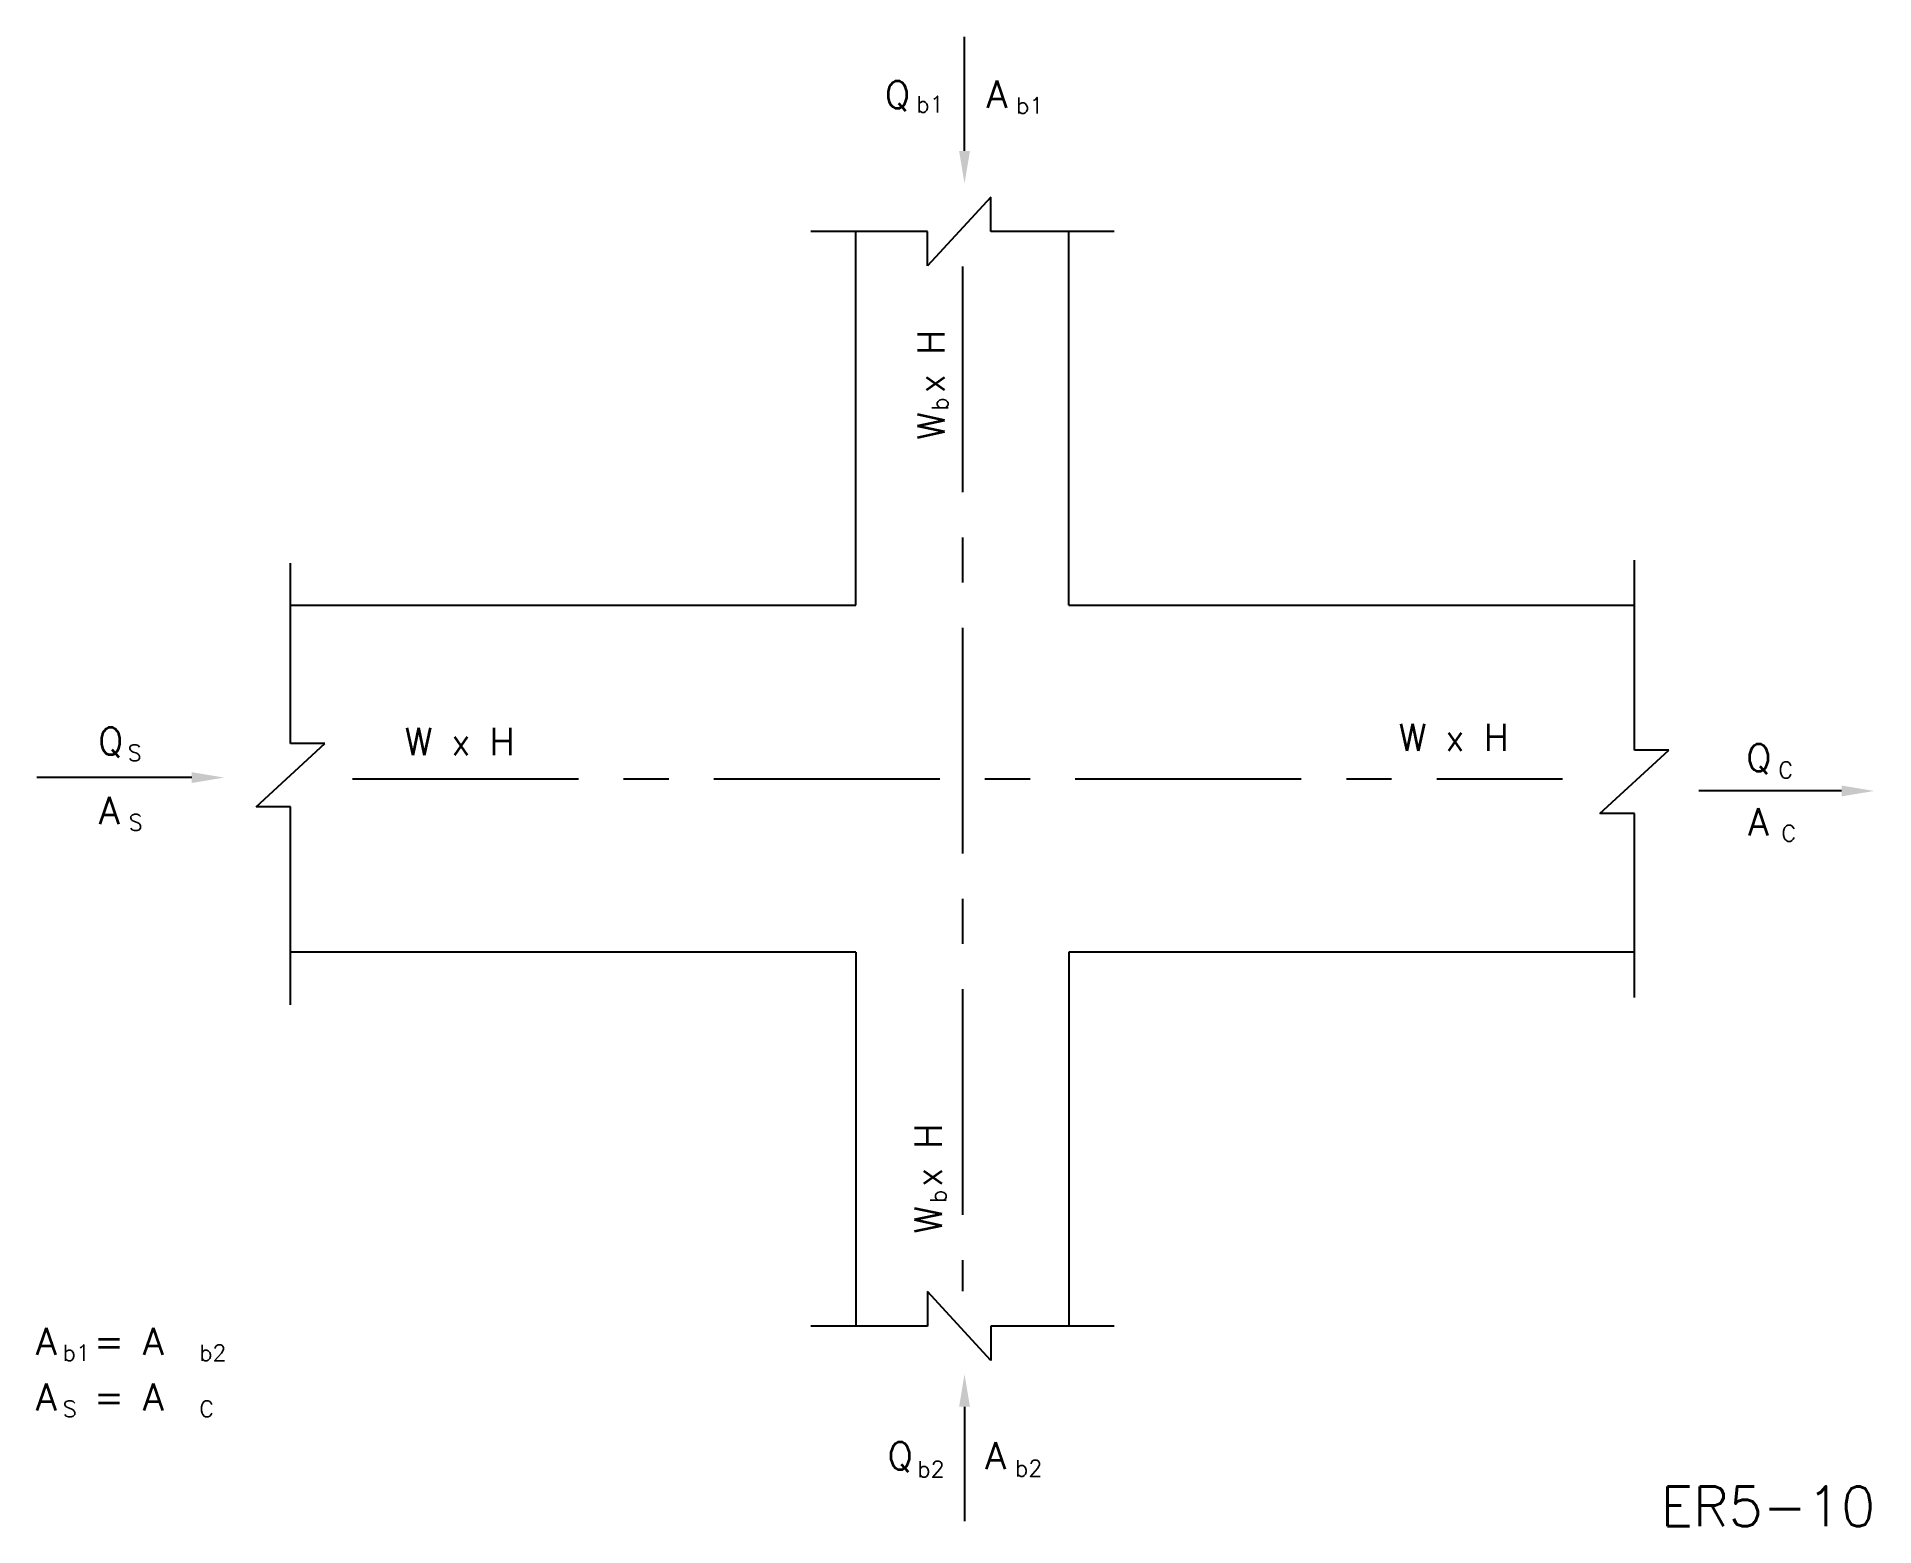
# Model space of a CAD drawing. Extents: x 0.8 to 11, y 0.1 to 8.4.
import ezdxf

# ---------------------------------------------------------------- set-up
doc = ezdxf.new("R2010")
doc.units = 0
doc.header["$MEASUREMENT"] = 0
doc.linetypes.add('CENTER', pattern=[2, 1.25, -0.25, 0.25, -0.25])
doc.layers.get('0').update_dxf_attribs({"linetype": 'CONTINUOUS'})
doc.layers.add('CENTER', color=7, linetype='CENTER')
doc.layers.add('NUMBER', color=7, linetype='CONTINUOUS')
doc.styles.add('ROMANS', font='SIMPLEX')

msp = doc.modelspace()

# ---------------------------------------------------------------- linework, layer by layer
at = {"linetype": 'Continuous'}
for p, q in [((5.979, 7.726), (5.979, 8.358)), ((6.124, 7.47), (5.774, 7.089)), ((6.124, 7.279), (6.124, 7.47)), ((5.774, 7.279), (5.128, 7.279)), ((5.378, 5.211), (5.378, 7.279)), ((5.774, 7.089), (5.774, 7.279)), ((6.807, 7.279), (6.124, 7.279)), ((6.557, 5.211), (6.557, 7.279)), ((2.248, 4.445), (2.248, 5.444)), ((9.686, 4.408), (9.686, 5.461)), ((2.248, 5.211), (5.378, 5.211)), ((6.557, 5.211), (9.686, 5.211)), ((2.058, 4.096), (2.439, 4.445)), ((2.439, 4.445), (2.248, 4.445)), ((9.495, 4.058), (9.877, 4.408)), ((9.877, 4.408), (9.686, 4.408)), ((1.702, 4.257), (0.845, 4.257)), ((10.833, 4.183), (10.042, 4.183)), ((2.248, 4.096), (2.058, 4.096)), ((2.248, 2.999), (2.248, 4.096)), ((9.686, 4.058), (9.495, 4.058)), ((9.686, 3.04), (9.686, 4.058)), ((5.378, 3.29), (2.248, 3.29)), ((5.378, 3.29), (5.378, 1.221)), ((6.557, 3.29), (6.557, 1.221)), ((9.686, 3.29), (6.557, 3.29)), ((5.774, 1.412), (5.774, 1.221)), ((6.124, 1.03), (5.774, 1.412)), ((5.774, 1.221), (5.128, 1.221)), ((6.124, 1.221), (6.124, 1.03)), ((6.807, 1.221), (6.124, 1.221)), ((5.979, 0.774), (5.979, 0.141))]:
    msp.add_line(p, q, dxfattribs=at)
for points in [[(6.009, 7.726), (5.949, 7.726), (5.979, 7.546)], [(1.702, 4.287), (1.702, 4.227), (1.882, 4.257)], [(10.833, 4.213), (10.833, 4.153), (11.013, 4.183)], [(5.949, 0.774), (6.009, 0.774), (5.979, 0.954)]]:
    msp.add_solid(points, dxfattribs=at)
at = {"layer": 'CENTER'}
for p, q in [((5.967, 7.086), (5.967, 1.415)), ((2.592, 4.25), (9.289, 4.25))]:
    msp.add_line(p, q, dxfattribs=at)

# ---------------------------------------------------------------- texts
at = {"linetype": 'Continuous', "style": 'ROMANS'}
for s, height, p in [('Q', 0.15, (5.537, 7.962)), ('A', 0.15, (6.1, 7.965)), ('b1', 0.09, (5.713, 7.939)), ('b1', 0.09, (6.265, 7.932)), ('Q', 0.15, (1.183, 4.384)), ('S', 0.09, (1.348, 4.349)), ('Q', 0.15, (10.304, 4.292)), ('C', 0.09, (10.483, 4.254)), ('A', 0.15, (1.187, 4)), ('A', 0.15, (10.314, 3.937)), ('S', 0.09, (1.354, 3.964)), ('C', 0.09, (10.5, 3.904)), ('b1', 0.09, (0.989, 1.028)), ('b2', 0.09, (1.744, 1.028)), ('S', 0.09, (0.989, 0.718)), ('C', 0.09, (1.744, 0.718)), ('Q', 0.15, (5.552, 0.428)), ('A', 0.15, (6.092, 0.429)), ('b2', 0.09, (5.718, 0.384)), ('b2', 0.09, (6.259, 0.389))]:
    msp.add_text(s, height=height, dxfattribs=at).set_placement(p)
at = {"style": 'ROMANS'}
for s, height, p in [('W x H', 0.15, (5.868, 6.127)), ('b', 0.09, (5.888, 6.289)), ('W x H', 0.15, (5.853, 1.733)), ('b', 0.09, (5.878, 1.903))]:
    msp.add_text(s, height=height, rotation=90, dxfattribs=at).set_placement(p)
for s, p in [('W x H', (2.88, 4.382)), ('W x H', (8.381, 4.405)), ('A  = A', (0.839, 1.062)), ('A  = A', (0.839, 0.754))]:
    msp.add_text(s, height=0.15, dxfattribs=at).set_placement(p)
at = {"layer": 'NUMBER', "style": 'ROMANS'}
msp.add_text('ER5-10', height=0.22, dxfattribs=at).set_placement((9.831, 0.113))

doc.saveas('drawing.dxf')
